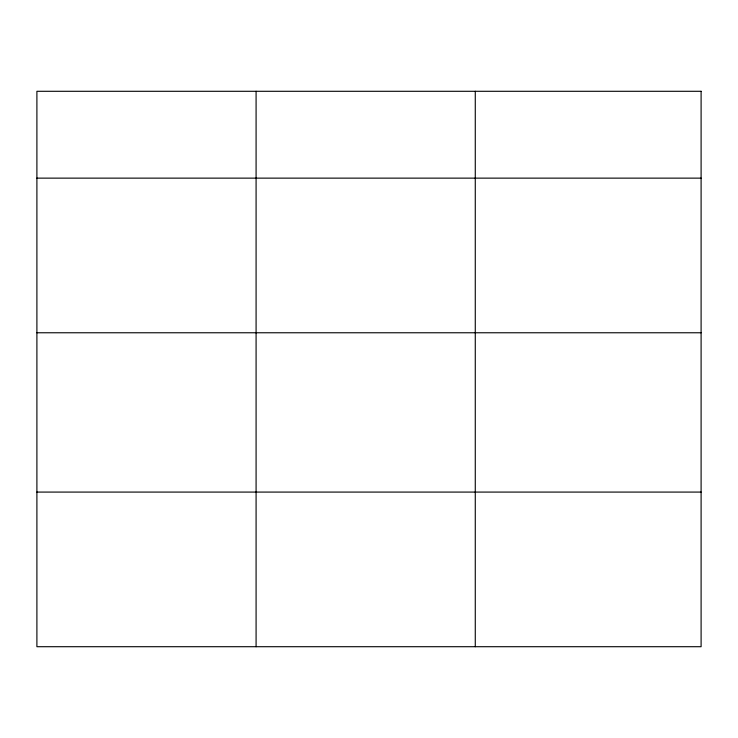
<?xml version="1.0" encoding="UTF-8"?>
<svg xmlns="http://www.w3.org/2000/svg" width="738" height="738" viewBox="0 0 738 738"><rect width="100%" height="100%" fill="white"/><g stroke="black" fill="none" stroke-linecap="round" stroke-linejoin="round"><path stroke-width="1.11" d="M36.9 178.135L701.1 178.135M36.9 332.764L701.1 332.764M36.9 492.08L701.1 492.08M475.272 91.291L475.272 646.709M256.086 91.291L256.086 646.709M701.1 91.291L36.9 91.291L36.9 646.709L701.1 646.709L701.1 91.291"/></g></svg>
